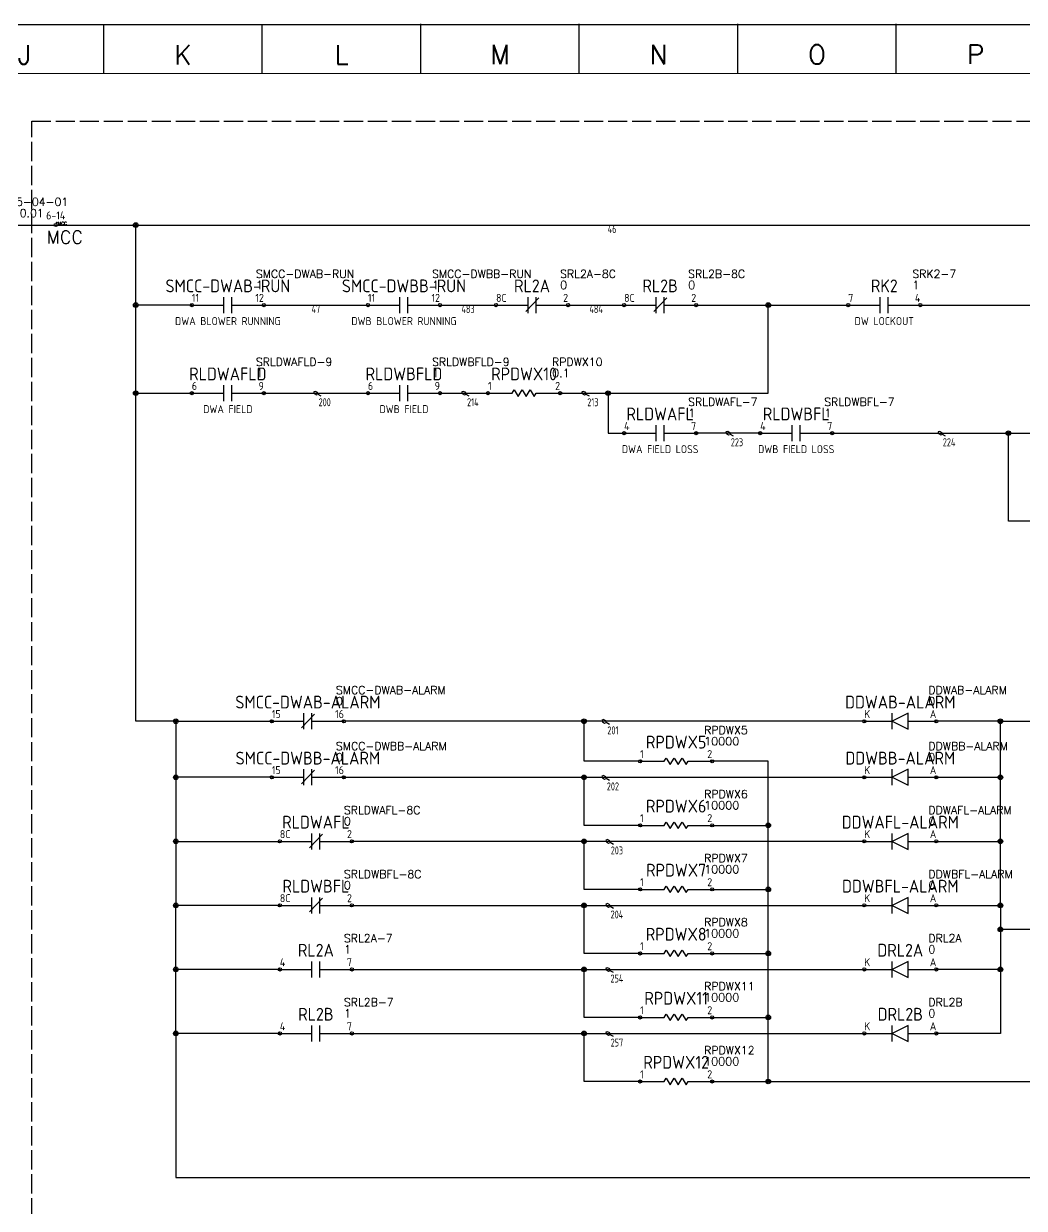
# Model space of a CAD drawing. Header units: millimetres. Extents: x 0 to 1020, y 0 to 646.
# Drawn here: x 485 to 797.5, y 275.4 to 645.4 of the extents above; entities that cross this region are included whole.
import ezdxf
from ezdxf.enums import TextEntityAlignment as Align

# ---------------------------------------------------------------- set-up
doc = ezdxf.new("R2010")
doc.units = ezdxf.units.MM
doc.header["$LTSCALE"] = 0.5
doc.linetypes.add('ACAD_ISO02W100', pattern=[15, 12, -3])
for name, color, linetype in [('LOCBOX', 7, 'ACAD_ISO02W100'), ('NETLIST', 50, 'Continuous'), ('OUTLINE_GRID', 7, 'Continuous'), ('SYMS', 7, 'Continuous'), ('WIRENO', 7, 'Continuous'), ('WIRES', 7, 'Continuous')]:
    doc.layers.add(name, color=color, linetype=linetype)
doc.styles.get("Standard").update_dxf_attribs({"font": 'txt.shx', "bigfont": 'gbcbig.shx'})
doc.styles.add('WD_IEC', font='isocp2.shx', dxfattribs={"width": 0.9, "height": 4})

# ---------------------------------------------------------------- blocks, each defined once
blk = doc.blocks.new('2010 Grid')
at = {"layer": 'OUTLINE_GRID'}
for p, q in [((850, 481.25), (0, 481.25)), ((425, 468.52), (425, 481.47)), ((466.25, 468.55), (466.25, 481.49)), ((507.5, 468.57), (507.5, 481.51)), ((548.75, 468.59), (548.75, 481.53)), ((590, 468.61), (590, 481.56)), ((631.25, 468.63), (631.25, 481.58)), ((837.5, 468.74), (12.5, 468.31))]:
    blk.add_line(p, q, dxfattribs=at)
at = {"layer": 'OUTLINE_GRID', "char_height": 5, "width": 17.7556, "attachment_point": 5}
for s, insert in [('J', (404.37, 473.48)), ('K', (445.62, 473.5)), ('L', (486.88, 473.52)), ('M', (528.12, 473.54)), ('N', (569.38, 473.56)), ('O', (610.62, 473.59)), ('P', (651.88, 473.61))]:
    blk.add_mtext(s, dxfattribs=dict(at, insert=insert))
blk = doc.blocks.new('INTERCONNECT-H1')
blk.add_line((-2.5, 0), (12.5, 0))
for centre in [(-2.5, 0), (12.5, 0)]:
    blk.add_circle(centre, 0.5)
at = {"style": 'WD_IEC', "flags": 1}
for tag, height, p in [('LOC', 4, (5, 10)), ('TAG1', 4, (-2.43, 3.16)), ('DESC1', 2.5, (5, -2.5))]:
    blk.add_attdef(tag, text='', height=height, dxfattribs=at).set_placement(p, align=Align.MIDDLE_CENTER)
at = {"style": 'WD_IEC', "flags": 8}
for tag, p in [('TERM01', (-2.5, 1)), ('TERM02', (12.5, 1))]:
    blk.add_attdef(tag, text='', height=2.5, dxfattribs=at).set_placement(p, align=Align.BOTTOM_CENTER)
at = {"style": 'WD_IEC', "flags": 1}
blk.add_attdef('X4TERM01', (-2.5, 0), '', height=0.5, dxfattribs=at)
blk.add_attdef('X1TERM02', text='', height=0.5, dxfattribs=at).set_placement((12.5, 0), align=Align.RIGHT)
at = {"layer": 'NETLIST'}
for tag, p in [('NETTAG', (5, 6)), ('NETVALUE', (5, 2.5))]:
    blk.add_attdef(tag, text='', height=2.5, dxfattribs=at).set_placement(p, align=Align.CENTER)
blk.add_attdef('X4TERMDESC01', text='', height=1, dxfattribs=at).set_placement((-2.5, 0), align=Align.RIGHT)
blk.add_attdef('X1TERMDESC02', (12.5, 0), '', height=1, dxfattribs=at)
blk = doc.blocks.new('WDDOT')
for radius in [0.72, 0.449, 0.223]:
    blk.add_circle((0, 0), radius)
blk = doc.blocks.new('CONTACT-NC')
for p, q in [((0, 0), (10, 0)), ((13.35, 2.25), (9.28, -2.05)), ((10, -2.5), (10, 2.5)), ((12.5, -2.5), (12.5, 2.5)), ((12.5, 0), (22.5, 0))]:
    blk.add_line(p, q)
for centre in [(0, 0), (22.5, 0)]:
    blk.add_circle(centre, 0.5)
at = {"style": 'WD_IEC', "flags": 1}
blk.add_attdef('LOC', text='', height=4, dxfattribs=at).set_placement((11.25, 11), align=Align.MIDDLE_CENTER)
at = {"style": 'WD_IEC'}
for tag, height, p in [('TAG1', 4, (11.25, 6)), ('DESC1', 2.5, (11.25, -5))]:
    blk.add_attdef(tag, text='', height=height, dxfattribs=at).set_placement(p, align=Align.MIDDLE_CENTER)
for tag, p, height, flags in [('X4TERM01', (0, 0), 0.64, 1), ('TERM01', (0, 1), 2.5, 8), ('X1TERM02', (22.5, 0), 0.64, 1)]:
    blk.add_attdef(tag, p, '', height=height, dxfattribs=dict(at, flags=flags))
at = {"style": 'WD_IEC', "flags": 8}
blk.add_attdef('TERM02', text='', height=2.5, dxfattribs=at).set_placement((22.5, 1), align=Align.RIGHT)
at = {"layer": 'NETLIST'}
for tag, p, height in [('NETTAG', (20, 8.5), 2.5), ('NETVALUE', (20, 5), 2.56)]:
    blk.add_attdef(tag, p, '', height=height, dxfattribs=at)
blk = doc.blocks.new('DIODE-L')
for p, q in [((-22.5, 0), (-13.75, 0)), ((-13.75, -2.5), (-13.75, 2.5)), ((-8.75, 2.5), (-13.75, 0)), ((-13.75, 0), (-8.75, -2.5)), ((-8.75, -2.5), (-8.75, 2.5)), ((-8.75, 0), (0, 0))]:
    blk.add_line(p, q)
for centre in [(-22.5, 0), (0, 0)]:
    blk.add_circle(centre, 0.5)
at = {"style": 'WD_IEC', "flags": 1}
blk.add_attdef('LOC', text='', height=4, dxfattribs=at).set_placement((-11.25, 11), align=Align.MIDDLE_CENTER)
at = {"style": 'WD_IEC'}
for tag, height, p in [('TAG1', 4, (-11.25, 6)), ('DESC1', 2.5, (-11.25, -5))]:
    blk.add_attdef(tag, text='', height=height, dxfattribs=at).set_placement(p, align=Align.MIDDLE_CENTER)
for tag, p, height, flags in [('X4TERM01', (-22.5, 0), 0.64, 1), ('TERM01', (-22.5, 1), 2.5, 8), ('X1TERM02', (0, 0), 0.64, 1)]:
    blk.add_attdef(tag, p, '', height=height, dxfattribs=dict(at, flags=flags))
at = {"style": 'WD_IEC', "flags": 8}
blk.add_attdef('TERM02', text='', height=2.5, dxfattribs=at).set_placement((0, 1), align=Align.RIGHT)
at = {"layer": 'NETLIST'}
for tag, p, height in [('NETTAG', (-2.5, 8.5), 2.5), ('NETVALUE', (-2.5, 5), 2.56)]:
    blk.add_attdef(tag, p, '', height=height, dxfattribs=at)
blk = doc.blocks.new('CONTACT-NO')
for p, q in [((2.5, 0), (12.5, 0)), ((12.5, -2.5), (12.5, 2.5)), ((15, -2.5), (15, 2.5)), ((15, 0), (25, 0))]:
    blk.add_line(p, q)
for centre in [(2.5, 0), (25, 0)]:
    blk.add_circle(centre, 0.5)
at = {"style": 'WD_IEC', "flags": 1}
blk.add_attdef('LOC', text='', height=4, dxfattribs=at).set_placement((13.75, 11), align=Align.MIDDLE_CENTER)
at = {"style": 'WD_IEC'}
for tag, height, p in [('TAG1', 4, (13.75, 6)), ('DESC1', 2.5, (13.75, -5))]:
    blk.add_attdef(tag, text='', height=height, dxfattribs=at).set_placement(p, align=Align.MIDDLE_CENTER)
for tag, p, height, flags in [('X4TERM01', (2.5, 0), 0.64, 1), ('TERM01', (2.5, 1), 2.5, 8), ('X1TERM02', (25, 0), 0.64, 1)]:
    blk.add_attdef(tag, p, '', height=height, dxfattribs=dict(at, flags=flags))
at = {"style": 'WD_IEC', "flags": 8}
blk.add_attdef('TERM02', text='', height=2.5, dxfattribs=at).set_placement((25, 1), align=Align.RIGHT)
at = {"layer": 'NETLIST'}
for tag, p, height in [('NETTAG', (22.5, 8.5), 2.5), ('NETVALUE', (22.5, 5), 2.56)]:
    blk.add_attdef(tag, p, '', height=height, dxfattribs=at)
blk = doc.blocks.new('RESISTOR-1')
for p, q in [((0, 0), (7.5, 0)), ((7.5, 0), (8.12, 1)), ((8.12, 1), (9.38, -1)), ((9.38, -1), (10.62, 1)), ((10.62, 1), (11.88, -1)), ((11.88, -1), (13.12, 1)), ((13.12, 1), (14.38, -1)), ((14.38, -1), (15, 0)), ((15, 0), (22.5, 0))]:
    blk.add_line(p, q)
for centre in [(0, 0), (22.5, 0)]:
    blk.add_circle(centre, 0.5)
at = {"style": 'WD_IEC', "flags": 1}
blk.add_attdef('LOC', text='', height=4, dxfattribs=at).set_placement((11.25, 11), align=Align.MIDDLE_CENTER)
at = {"style": 'WD_IEC'}
for tag, height, p in [('TAG1', 4, (11.25, 6)), ('DESC1', 2.5, (10.75, -3))]:
    blk.add_attdef(tag, text='', height=height, dxfattribs=at).set_placement(p, align=Align.MIDDLE_CENTER)
for tag, p, height, flags in [('X4TERM01', (0, 0), 0.64, 1), ('TERM01', (0, 1), 2.5, 8), ('X1TERM02', (22.5, 0), 0.64, 1)]:
    blk.add_attdef(tag, p, '', height=height, dxfattribs=dict(at, flags=flags))
at = {"style": 'WD_IEC', "flags": 8}
blk.add_attdef('TERM02', text='', height=2.5, dxfattribs=at).set_placement((22.5, 1), align=Align.RIGHT)
at = {"layer": 'NETLIST'}
for tag, p, height in [('NETTAG', (20, 8.5), 2.5), ('NETVALUE', (20, 5), 2.56)]:
    blk.add_attdef(tag, p, '', height=height, dxfattribs=at)
blk = doc.blocks.new('WD_WNH2')
at = {"linetype": 'Continuous', "style": 'WD_IEC', "width": 0.8}
blk.add_attdef('WIRENO', text='', height=2.5, dxfattribs=at).set_placement((0, 0), align=Align.TOP_CENTER)
at = {"style": 'WD_IEC', "flags": 1}
for tag, p in [('W02USER', (0, -1.21)), ('W03USER', (0, -1.33)), ('W04USER', (0, -1.46)), ('W05USER', (0, -1.58)), ('W06USER', (0, -1.71)), ('W07USER', (0, -1.83)), ('W08USER', (0, -1.96)), ('W09USER', (0, -2.08)), ('W01USER', (0, -1.08)), ('W10USER', (0, -2.21))]:
    blk.add_attdef(tag, text='', height=0.08, dxfattribs=at).set_placement(p, align=Align.CENTER)

msp = doc.modelspace()

# ---------------------------------------------------------------- linework, layer by layer
at = {"layer": 'LOCBOX'}
msp.add_lwpolyline([(487.5, 615), (992.5, 615), (992.5, 77.5), (487.5, 77.5)], close=True, dxfattribs=at)
at = {"layer": 'WIRENO'}
for points in [[(577.9, 529.05), (576.94, 529.6), (576.79, 530.15), (576.1, 530.54), (575.56, 530.4), (575.71, 529.85), (576.4, 529.46), (576.67, 529.53)], [(624.15, 529.05), (623.19, 529.6), (623.04, 530.15), (622.35, 530.54), (621.81, 530.4), (621.96, 529.85), (622.65, 529.46), (622.92, 529.53)], [(661.65, 529.05), (660.69, 529.6), (660.54, 530.15), (659.85, 530.54), (659.31, 530.4), (659.46, 529.85), (660.15, 529.46), (660.42, 529.53)], [(706.65, 516.55), (705.69, 517.1), (705.54, 517.65), (704.85, 518.04), (704.31, 517.9), (704.46, 517.35), (705.15, 516.96), (705.42, 517.03)], [(772.9, 516.55), (771.94, 517.1), (771.79, 517.65), (771.1, 518.04), (770.56, 517.9), (770.71, 517.35), (771.4, 516.96), (771.67, 517.03)], [(667.9, 426.55), (666.94, 427.1), (666.79, 427.65), (666.1, 428.04), (665.56, 427.9), (665.71, 427.35), (666.4, 426.96), (666.67, 427.03)], [(667.9, 409.05), (666.94, 409.6), (666.79, 410.15), (666.1, 410.54), (665.56, 410.4), (665.71, 409.85), (666.4, 409.46), (666.67, 409.53)], [(669.15, 389.05), (668.19, 389.6), (668.04, 390.15), (667.35, 390.54), (666.81, 390.4), (666.96, 389.85), (667.65, 389.46), (667.92, 389.53)], [(669.15, 369.05), (668.19, 369.6), (668.04, 370.15), (667.35, 370.54), (666.81, 370.4), (666.96, 369.85), (667.65, 369.46), (667.92, 369.53)], [(669.15, 349.05), (668.19, 349.6), (668.04, 350.15), (667.35, 350.54), (666.81, 350.4), (666.96, 349.85), (667.65, 349.46), (667.92, 349.53)], [(669.15, 329.05), (668.19, 329.6), (668.04, 330.15), (667.35, 330.54), (666.81, 330.4), (666.96, 329.85), (667.65, 329.46), (667.92, 329.53)]]:
    msp.add_lwpolyline(points, dxfattribs=at)
at = {"layer": 'WIRES'}
for p, q in [((495, 582.5), (842.5, 582.5)), ((520, 427.5), (520, 582.5)), ((537.5, 557.5), (520, 557.5)), ((560, 557.5), (592.5, 557.5)), ((615, 557.5), (632.5, 557.5)), ((655, 557.5), (672.5, 557.5)), ((695, 557.5), (742.5, 557.5)), ((717.5, 530), (717.5, 557.5)), ((765, 557.5), (842.5, 557.5)), ((520, 530), (537.5, 530)), ((560, 530), (592.5, 530)), ((615, 530), (630, 530)), ((652.5, 530), (667.5, 530)), ((667.5, 530), (667.5, 517.5)), ((667.5, 530), (717.5, 530)), ((667.5, 517.5), (672.5, 517.5)), ((715, 517.5), (695, 517.5)), ((737.5, 517.5), (805, 517.5)), ((792.5, 490), (792.5, 517.5)), ((805, 490), (792.5, 490)), ((532.5, 427.5), (520, 427.5)), ((532.5, 427.5), (532.5, 370)), ((532.5, 427.5), (562.5, 427.5)), ((532.5, 427.5), (532.5, 390)), ((747.5, 427.5), (585, 427.5)), ((660, 415), (660, 427.5)), ((790, 427.5), (770, 427.5)), ((790, 390), (790, 427.5)), ((790, 427.5), (822.5, 427.5)), ((790, 410), (790, 427.5)), ((677.5, 415), (660, 415)), ((717.5, 415), (700, 415)), ((717.5, 315), (717.5, 415)), ((562.5, 410), (532.5, 410)), ((585, 410), (747.5, 410)), ((660, 395), (660, 410)), ((770, 410), (790, 410)), ((677.5, 395), (660, 395)), ((700, 395), (717.5, 395)), ((532.5, 390), (565, 390)), ((747.5, 390), (587.5, 390)), ((660, 375), (660, 390)), ((770, 390), (790, 390)), ((790, 387.5), (790, 390)), ((790, 370), (790, 387.5)), ((677.5, 375), (660, 375)), ((700, 375), (717.5, 375)), ((565, 370), (532.5, 370)), ((532.5, 350), (532.5, 370)), ((587.5, 370), (747.5, 370)), ((660, 355), (660, 370)), ((770, 370), (790, 370)), ((790, 370), (790, 350)), ((885, 362.5), (790, 362.5)), ((677.5, 355), (660, 355)), ((700, 355), (717.5, 355)), ((565, 350), (532.5, 350)), ((532.5, 347.5), (532.5, 350)), ((587.5, 350), (747.5, 350)), ((660, 335), (660, 350)), ((790, 350), (770, 350)), ((790, 350), (790, 330)), ((532.5, 330), (532.5, 347.5)), ((677.5, 335), (660, 335)), ((700, 335), (717.5, 335)), ((565, 330), (532.5, 330)), ((532.5, 330), (532.5, 285)), ((587.5, 330), (747.5, 330)), ((660, 315), (660, 330)), ((790, 330), (770, 330)), ((677.5, 315), (660, 315)), ((700, 315), (717.5, 315)), ((717.5, 315), (915, 315)), ((532.5, 285), (862.5, 285))]:
    msp.add_line(p, q, dxfattribs=at)

# ---------------------------------------------------------------- block references
at = {"xscale": 1.2, "yscale": 1.2, "zscale": 1.2}
msp.add_blockref('2010 Grid', (0, 67.5), dxfattribs=at)
ref = msp.add_blockref('INTERCONNECT-H1', (482.5, 582.5))
ref.add_attrib('TERM02', '6-14', dxfattribs={"height": 2.5, "style": 'WD_IEC'}).set_placement((495, 583.5), align=Align.BOTTOM_CENTER)
ref.add_attrib('TERM01', '5-14', dxfattribs={"height": 2.5, "style": 'WD_IEC'}).set_placement((480, 583.5), align=Align.BOTTOM_CENTER)
ref.add_attrib('NETVALUE', '0.01', dxfattribs={"layer": 'NETLIST', "height": 2.5}).set_placement((487.5, 585), align=Align.CENTER)
ref.add_attrib('NETTAG', 'R405-04-01', dxfattribs={"layer": 'NETLIST', "height": 2.5}).set_placement((487.5, 588.5), align=Align.CENTER)
ref.add_attrib('X4TERMDESC01', '*DC', dxfattribs={"layer": 'NETLIST', "height": 1}).set_placement((480, 582.5), align=Align.RIGHT)
ref.add_attrib('X1TERMDESC02', '*MCC', (495, 582.5), dxfattribs={"layer": 'NETLIST', "height": 1})
ref = msp.add_blockref('CONTACT-NO', (535, 557.5))
ref.add_attrib('NETTAG', 'SMCC-DWAB-RUN', (557.5, 566), dxfattribs={"layer": 'NETLIST', "height": 2.5})
ref.add_attrib('NETVALUE', '1', (557.5, 562.5), dxfattribs={"layer": 'NETLIST', "height": 2.56})
ref.add_attrib('TAG1', 'SMCC-DWAB-RUN', dxfattribs={"height": 4, "style": 'WD_IEC'}).set_placement((548.75, 563.5), align=Align.MIDDLE_CENTER)
ref.add_attrib('DESC1', 'DWA BLOWER RUNNING', dxfattribs={"height": 2.5, "style": 'WD_IEC'}).set_placement((548.75, 552.5), align=Align.MIDDLE_CENTER)
ref.add_attrib('TERM01', '11', (537.5, 558.5), dxfattribs={"height": 2.5, "style": 'WD_IEC'})
ref.add_attrib('TERM02', '12', dxfattribs={"height": 2.5, "style": 'WD_IEC'}).set_placement((560, 558.5), align=Align.RIGHT)
ref = msp.add_blockref('CONTACT-NO', (590, 557.5))
ref.add_attrib('NETTAG', 'SMCC-DWBB-RUN', (612.5, 566), dxfattribs={"layer": 'NETLIST', "height": 2.5})
ref.add_attrib('NETVALUE', '1', (612.5, 562.5), dxfattribs={"layer": 'NETLIST', "height": 2.56})
ref.add_attrib('TAG1', 'SMCC-DWBB-RUN', dxfattribs={"height": 4, "style": 'WD_IEC'}).set_placement((603.75, 563.5), align=Align.MIDDLE_CENTER)
ref.add_attrib('DESC1', 'DWB BLOWER RUNNING', dxfattribs={"height": 2.5, "style": 'WD_IEC'}).set_placement((603.75, 552.5), align=Align.MIDDLE_CENTER)
ref.add_attrib('TERM01', '11', (592.5, 558.5), dxfattribs={"height": 2.5, "style": 'WD_IEC'})
ref.add_attrib('TERM02', '12', dxfattribs={"height": 2.5, "style": 'WD_IEC'}).set_placement((615, 558.5), align=Align.RIGHT)
ref = msp.add_blockref('CONTACT-NC', (632.5, 557.5))
ref.add_attrib('TERM02', '2', dxfattribs={"height": 2.5, "style": 'WD_IEC'}).set_placement((655, 558.5), align=Align.RIGHT)
ref.add_attrib('TERM01', '8C', (632.5, 558.5), dxfattribs={"height": 2.5, "style": 'WD_IEC'})
ref.add_attrib('TAG1', 'RL2A', dxfattribs={"height": 4, "style": 'WD_IEC'}).set_placement((643.75, 563.5), align=Align.MIDDLE_CENTER)
ref.add_attrib('NETVALUE', '0', (652.5, 562.5), dxfattribs={"layer": 'NETLIST', "height": 2.56})
ref.add_attrib('NETTAG', 'SRL2A-8C', (652.5, 566), dxfattribs={"layer": 'NETLIST', "height": 2.5})
ref = msp.add_blockref('CONTACT-NC', (672.5, 557.5))
ref.add_attrib('TERM02', '2', dxfattribs={"height": 2.5, "style": 'WD_IEC'}).set_placement((695, 558.5), align=Align.RIGHT)
ref.add_attrib('TERM01', '8C', (672.5, 558.5), dxfattribs={"height": 2.5, "style": 'WD_IEC'})
ref.add_attrib('TAG1', 'RL2B', dxfattribs={"height": 4, "style": 'WD_IEC'}).set_placement((683.75, 563.5), align=Align.MIDDLE_CENTER)
ref.add_attrib('NETVALUE', '0', (692.5, 562.5), dxfattribs={"layer": 'NETLIST', "height": 2.56})
ref.add_attrib('NETTAG', 'SRL2B-8C', (692.5, 566), dxfattribs={"layer": 'NETLIST', "height": 2.5})
ref = msp.add_blockref('CONTACT-NO', (740, 557.5))
ref.add_attrib('NETTAG', 'SRK2-7', (762.5, 566), dxfattribs={"layer": 'NETLIST', "height": 2.5})
ref.add_attrib('NETVALUE', '1', (762.5, 562.5), dxfattribs={"layer": 'NETLIST', "height": 2.56})
ref.add_attrib('TAG1', 'RK2', dxfattribs={"height": 4, "style": 'WD_IEC'}).set_placement((753.75, 563.5), align=Align.MIDDLE_CENTER)
ref.add_attrib('DESC1', 'DW LOCKOUT', dxfattribs={"height": 2.5, "style": 'WD_IEC'}).set_placement((753.75, 552.5), align=Align.MIDDLE_CENTER)
ref.add_attrib('TERM01', '7', (742.5, 558.5), dxfattribs={"height": 2.5, "style": 'WD_IEC'})
ref.add_attrib('TERM02', '4', dxfattribs={"height": 2.5, "style": 'WD_IEC'}).set_placement((765, 558.5), align=Align.RIGHT)
ref = msp.add_blockref('CONTACT-NO', (535, 530))
ref.add_attrib('NETTAG', 'SRLDWAFLD-9', (557.5, 538.5), dxfattribs={"layer": 'NETLIST', "height": 2.5})
ref.add_attrib('NETVALUE', '1', (557.5, 535), dxfattribs={"layer": 'NETLIST', "height": 2.56})
ref.add_attrib('TAG1', 'RLDWAFLD', dxfattribs={"height": 4, "style": 'WD_IEC'}).set_placement((548.75, 536), align=Align.MIDDLE_CENTER)
ref.add_attrib('DESC1', 'DWA FIELD', dxfattribs={"height": 2.5, "style": 'WD_IEC'}).set_placement((548.75, 525), align=Align.MIDDLE_CENTER)
ref.add_attrib('TERM01', '6', (537.5, 531), dxfattribs={"height": 2.5, "style": 'WD_IEC'})
ref.add_attrib('TERM02', '9', dxfattribs={"height": 2.5, "style": 'WD_IEC'}).set_placement((560, 531), align=Align.RIGHT)
ref = msp.add_blockref('CONTACT-NO', (590, 530))
ref.add_attrib('NETTAG', 'SRLDWBFLD-9', (612.5, 538.5), dxfattribs={"layer": 'NETLIST', "height": 2.5})
ref.add_attrib('NETVALUE', '1', (612.5, 535), dxfattribs={"layer": 'NETLIST', "height": 2.56})
ref.add_attrib('TAG1', 'RLDWBFLD', dxfattribs={"height": 4, "style": 'WD_IEC'}).set_placement((603.75, 536), align=Align.MIDDLE_CENTER)
ref.add_attrib('DESC1', 'DWB FIELD', dxfattribs={"height": 2.5, "style": 'WD_IEC'}).set_placement((603.75, 525), align=Align.MIDDLE_CENTER)
ref.add_attrib('TERM01', '6', (592.5, 531), dxfattribs={"height": 2.5, "style": 'WD_IEC'})
ref.add_attrib('TERM02', '9', dxfattribs={"height": 2.5, "style": 'WD_IEC'}).set_placement((615, 531), align=Align.RIGHT)
ref = msp.add_blockref('RESISTOR-1', (630, 530))
ref.add_attrib('NETTAG', 'RPDWX10', (650, 538.5), dxfattribs={"layer": 'NETLIST', "height": 2.5})
ref.add_attrib('NETVALUE', '0.1', (650, 535), dxfattribs={"layer": 'NETLIST', "height": 2.56})
ref.add_attrib('TAG1', 'RPDWX10', dxfattribs={"height": 4, "style": 'WD_IEC'}).set_placement((641.25, 536), align=Align.MIDDLE_CENTER)
ref.add_attrib('TERM01', '1', (630, 531), dxfattribs={"height": 2.5, "style": 'WD_IEC'})
ref.add_attrib('TERM02', '2', dxfattribs={"height": 2.5, "style": 'WD_IEC'}).set_placement((652.5, 531), align=Align.RIGHT)
ref = msp.add_blockref('CONTACT-NO', (670, 517.5))
ref.add_attrib('NETTAG', 'SRLDWAFL-7', (692.5, 526), dxfattribs={"layer": 'NETLIST', "height": 2.5})
ref.add_attrib('NETVALUE', '1', (692.5, 522.5), dxfattribs={"layer": 'NETLIST', "height": 2.56})
ref.add_attrib('TAG1', 'RLDWAFL', dxfattribs={"height": 4, "style": 'WD_IEC'}).set_placement((683.75, 523.5), align=Align.MIDDLE_CENTER)
ref.add_attrib('DESC1', 'DWA FIELD LOSS', dxfattribs={"height": 2.5, "style": 'WD_IEC'}).set_placement((683.75, 512.5), align=Align.MIDDLE_CENTER)
ref.add_attrib('TERM01', '4', (672.5, 518.5), dxfattribs={"height": 2.5, "style": 'WD_IEC'})
ref.add_attrib('TERM02', '7', dxfattribs={"height": 2.5, "style": 'WD_IEC'}).set_placement((695, 518.5), align=Align.RIGHT)
ref = msp.add_blockref('CONTACT-NO', (712.5, 517.5))
ref.add_attrib('NETTAG', 'SRLDWBFL-7', (735, 526), dxfattribs={"layer": 'NETLIST', "height": 2.5})
ref.add_attrib('NETVALUE', '1', (735, 522.5), dxfattribs={"layer": 'NETLIST', "height": 2.56})
ref.add_attrib('TAG1', 'RLDWBFL', dxfattribs={"height": 4, "style": 'WD_IEC'}).set_placement((726.25, 523.5), align=Align.MIDDLE_CENTER)
ref.add_attrib('DESC1', 'DWB FIELD LOSS', dxfattribs={"height": 2.5, "style": 'WD_IEC'}).set_placement((726.25, 512.5), align=Align.MIDDLE_CENTER)
ref.add_attrib('TERM01', '4', (715, 518.5), dxfattribs={"height": 2.5, "style": 'WD_IEC'})
ref.add_attrib('TERM02', '7', dxfattribs={"height": 2.5, "style": 'WD_IEC'}).set_placement((737.5, 518.5), align=Align.RIGHT)
ref = msp.add_blockref('CONTACT-NC', (562.5, 427.5))
ref.add_attrib('TERM02', '16', dxfattribs={"height": 2.5, "style": 'WD_IEC'}).set_placement((585, 428.5), align=Align.RIGHT)
ref.add_attrib('TERM01', '15', (562.5, 428.5), dxfattribs={"height": 2.5, "style": 'WD_IEC'})
ref.add_attrib('TAG1', 'SMCC-DWAB-ALARM', dxfattribs={"height": 4, "style": 'WD_IEC'}).set_placement((573.75, 433.5), align=Align.MIDDLE_CENTER)
ref.add_attrib('NETVALUE', '0', (582.5, 432.5), dxfattribs={"layer": 'NETLIST', "height": 2.56})
ref.add_attrib('NETTAG', 'SMCC-DWAB-ALARM', (582.5, 436), dxfattribs={"layer": 'NETLIST', "height": 2.5})
ref = msp.add_blockref('DIODE-L', (770, 427.5))
ref.add_attrib('NETTAG', 'DDWAB-ALARM', (767.5, 436), dxfattribs={"layer": 'NETLIST', "height": 2.5})
ref.add_attrib('NETVALUE', '0', (767.5, 432.5), dxfattribs={"layer": 'NETLIST', "height": 2.56})
ref.add_attrib('TAG1', 'DDWAB-ALARM', dxfattribs={"height": 4, "style": 'WD_IEC'}).set_placement((758.75, 433.5), align=Align.MIDDLE_CENTER)
ref.add_attrib('TERM01', 'K', (747.5, 428.5), dxfattribs={"height": 2.5, "style": 'WD_IEC'})
ref.add_attrib('TERM02', 'A', dxfattribs={"height": 2.5, "style": 'WD_IEC'}).set_placement((770, 428.5), align=Align.RIGHT)
ref = msp.add_blockref('RESISTOR-1', (677.5, 415))
ref.add_attrib('NETTAG', 'RPDWX5', (697.5, 423.5), dxfattribs={"layer": 'NETLIST', "height": 2.5})
ref.add_attrib('NETVALUE', '10000', (697.5, 420), dxfattribs={"layer": 'NETLIST', "height": 2.56})
ref.add_attrib('TAG1', 'RPDWX5', dxfattribs={"height": 4, "style": 'WD_IEC'}).set_placement((688.75, 421), align=Align.MIDDLE_CENTER)
ref.add_attrib('TERM01', '1', (677.5, 416), dxfattribs={"height": 2.5, "style": 'WD_IEC'})
ref.add_attrib('TERM02', '2', dxfattribs={"height": 2.5, "style": 'WD_IEC'}).set_placement((700, 416), align=Align.RIGHT)
ref = msp.add_blockref('CONTACT-NC', (562.5, 410))
ref.add_attrib('TERM02', '16', dxfattribs={"height": 2.5, "style": 'WD_IEC'}).set_placement((585, 411), align=Align.RIGHT)
ref.add_attrib('TERM01', '15', (562.5, 411), dxfattribs={"height": 2.5, "style": 'WD_IEC'})
ref.add_attrib('TAG1', 'SMCC-DWBB-ALARM', dxfattribs={"height": 4, "style": 'WD_IEC'}).set_placement((573.75, 416), align=Align.MIDDLE_CENTER)
ref.add_attrib('NETVALUE', '0', (582.5, 415), dxfattribs={"layer": 'NETLIST', "height": 2.56})
ref.add_attrib('NETTAG', 'SMCC-DWBB-ALARM', (582.5, 418.5), dxfattribs={"layer": 'NETLIST', "height": 2.5})
ref = msp.add_blockref('DIODE-L', (770, 410))
ref.add_attrib('NETTAG', 'DDWBB-ALARM', (767.5, 418.5), dxfattribs={"layer": 'NETLIST', "height": 2.5})
ref.add_attrib('NETVALUE', '0', (767.5, 415), dxfattribs={"layer": 'NETLIST', "height": 2.56})
ref.add_attrib('TAG1', 'DDWBB-ALARM', dxfattribs={"height": 4, "style": 'WD_IEC'}).set_placement((758.75, 416), align=Align.MIDDLE_CENTER)
ref.add_attrib('TERM01', 'K', (747.5, 411), dxfattribs={"height": 2.5, "style": 'WD_IEC'})
ref.add_attrib('TERM02', 'A', dxfattribs={"height": 2.5, "style": 'WD_IEC'}).set_placement((770, 411), align=Align.RIGHT)
ref = msp.add_blockref('RESISTOR-1', (677.5, 395))
ref.add_attrib('NETTAG', 'RPDWX6', (697.5, 403.5), dxfattribs={"layer": 'NETLIST', "height": 2.5})
ref.add_attrib('NETVALUE', '10000', (697.5, 400), dxfattribs={"layer": 'NETLIST', "height": 2.56})
ref.add_attrib('TAG1', 'RPDWX6', dxfattribs={"height": 4, "style": 'WD_IEC'}).set_placement((688.75, 401), align=Align.MIDDLE_CENTER)
ref.add_attrib('TERM01', '1', (677.5, 396), dxfattribs={"height": 2.5, "style": 'WD_IEC'})
ref.add_attrib('TERM02', '2', dxfattribs={"height": 2.5, "style": 'WD_IEC'}).set_placement((700, 396), align=Align.RIGHT)
ref = msp.add_blockref('CONTACT-NC', (565, 390))
ref.add_attrib('TERM02', '2', dxfattribs={"height": 2.5, "style": 'WD_IEC'}).set_placement((587.5, 391), align=Align.RIGHT)
ref.add_attrib('TERM01', '8C', (565, 391), dxfattribs={"height": 2.5, "style": 'WD_IEC'})
ref.add_attrib('TAG1', 'RLDWAFL', dxfattribs={"height": 4, "style": 'WD_IEC'}).set_placement((576.25, 396), align=Align.MIDDLE_CENTER)
ref.add_attrib('NETVALUE', '0', (585, 395), dxfattribs={"layer": 'NETLIST', "height": 2.56})
ref.add_attrib('NETTAG', 'SRLDWAFL-8C', (585, 398.5), dxfattribs={"layer": 'NETLIST', "height": 2.5})
ref = msp.add_blockref('DIODE-L', (770, 390))
ref.add_attrib('NETTAG', 'DDWAFL-ALARM', (767.5, 398.5), dxfattribs={"layer": 'NETLIST', "height": 2.5})
ref.add_attrib('NETVALUE', '0', (767.5, 395), dxfattribs={"layer": 'NETLIST', "height": 2.56})
ref.add_attrib('TAG1', 'DDWAFL-ALARM', dxfattribs={"height": 4, "style": 'WD_IEC'}).set_placement((758.75, 396), align=Align.MIDDLE_CENTER)
ref.add_attrib('TERM01', 'K', (747.5, 391), dxfattribs={"height": 2.5, "style": 'WD_IEC'})
ref.add_attrib('TERM02', 'A', dxfattribs={"height": 2.5, "style": 'WD_IEC'}).set_placement((770, 391), align=Align.RIGHT)
ref = msp.add_blockref('RESISTOR-1', (677.5, 375))
ref.add_attrib('NETTAG', 'RPDWX7', (697.5, 383.5), dxfattribs={"layer": 'NETLIST', "height": 2.5})
ref.add_attrib('NETVALUE', '10000', (697.5, 380), dxfattribs={"layer": 'NETLIST', "height": 2.56})
ref.add_attrib('TAG1', 'RPDWX7', dxfattribs={"height": 4, "style": 'WD_IEC'}).set_placement((688.75, 381), align=Align.MIDDLE_CENTER)
ref.add_attrib('TERM01', '1', (677.5, 376), dxfattribs={"height": 2.5, "style": 'WD_IEC'})
ref.add_attrib('TERM02', '2', dxfattribs={"height": 2.5, "style": 'WD_IEC'}).set_placement((700, 376), align=Align.RIGHT)
ref = msp.add_blockref('CONTACT-NC', (565, 370))
ref.add_attrib('TERM02', '2', dxfattribs={"height": 2.5, "style": 'WD_IEC'}).set_placement((587.5, 371), align=Align.RIGHT)
ref.add_attrib('TERM01', '8C', (565, 371), dxfattribs={"height": 2.5, "style": 'WD_IEC'})
ref.add_attrib('TAG1', 'RLDWBFL', dxfattribs={"height": 4, "style": 'WD_IEC'}).set_placement((576.25, 376), align=Align.MIDDLE_CENTER)
ref.add_attrib('NETVALUE', '0', (585, 375), dxfattribs={"layer": 'NETLIST', "height": 2.56})
ref.add_attrib('NETTAG', 'SRLDWBFL-8C', (585, 378.5), dxfattribs={"layer": 'NETLIST', "height": 2.5})
ref = msp.add_blockref('DIODE-L', (770, 370))
ref.add_attrib('NETTAG', 'DDWBFL-ALARM', (767.5, 378.5), dxfattribs={"layer": 'NETLIST', "height": 2.5})
ref.add_attrib('NETVALUE', '0', (767.5, 375), dxfattribs={"layer": 'NETLIST', "height": 2.56})
ref.add_attrib('TAG1', 'DDWBFL-ALARM', dxfattribs={"height": 4, "style": 'WD_IEC'}).set_placement((758.75, 376), align=Align.MIDDLE_CENTER)
ref.add_attrib('TERM01', 'K', (747.5, 371), dxfattribs={"height": 2.5, "style": 'WD_IEC'})
ref.add_attrib('TERM02', 'A', dxfattribs={"height": 2.5, "style": 'WD_IEC'}).set_placement((770, 371), align=Align.RIGHT)
ref = msp.add_blockref('RESISTOR-1', (677.5, 355))
ref.add_attrib('NETTAG', 'RPDWX8', (697.5, 363.5), dxfattribs={"layer": 'NETLIST', "height": 2.5})
ref.add_attrib('NETVALUE', '10000', (697.5, 360), dxfattribs={"layer": 'NETLIST', "height": 2.56})
ref.add_attrib('TAG1', 'RPDWX8', dxfattribs={"height": 4, "style": 'WD_IEC'}).set_placement((688.75, 361), align=Align.MIDDLE_CENTER)
ref.add_attrib('TERM01', '1', (677.5, 356), dxfattribs={"height": 2.5, "style": 'WD_IEC'})
ref.add_attrib('TERM02', '2', dxfattribs={"height": 2.5, "style": 'WD_IEC'}).set_placement((700, 356), align=Align.RIGHT)
ref = msp.add_blockref('CONTACT-NO', (562.5, 350))
ref.add_attrib('NETTAG', 'SRL2A-7', (585, 358.5), dxfattribs={"layer": 'NETLIST', "height": 2.5})
ref.add_attrib('NETVALUE', '1', (585, 355), dxfattribs={"layer": 'NETLIST', "height": 2.56})
ref.add_attrib('TAG1', 'RL2A', dxfattribs={"height": 4, "style": 'WD_IEC'}).set_placement((576.25, 356), align=Align.MIDDLE_CENTER)
ref.add_attrib('TERM01', '4', (565, 351), dxfattribs={"height": 2.5, "style": 'WD_IEC'})
ref.add_attrib('TERM02', '7', dxfattribs={"height": 2.5, "style": 'WD_IEC'}).set_placement((587.5, 351), align=Align.RIGHT)
ref = msp.add_blockref('DIODE-L', (770, 350))
ref.add_attrib('NETTAG', 'DRL2A', (767.5, 358.5), dxfattribs={"layer": 'NETLIST', "height": 2.5})
ref.add_attrib('NETVALUE', '0', (767.5, 355), dxfattribs={"layer": 'NETLIST', "height": 2.56})
ref.add_attrib('TAG1', 'DRL2A', dxfattribs={"height": 4, "style": 'WD_IEC'}).set_placement((758.75, 356), align=Align.MIDDLE_CENTER)
ref.add_attrib('TERM01', 'K', (747.5, 351), dxfattribs={"height": 2.5, "style": 'WD_IEC'})
ref.add_attrib('TERM02', 'A', dxfattribs={"height": 2.5, "style": 'WD_IEC'}).set_placement((770, 351), align=Align.RIGHT)
ref = msp.add_blockref('RESISTOR-1', (677.5, 335))
ref.add_attrib('NETTAG', 'RPDWX11', (697.5, 343.5), dxfattribs={"layer": 'NETLIST', "height": 2.5})
ref.add_attrib('NETVALUE', '10000', (697.5, 340), dxfattribs={"layer": 'NETLIST', "height": 2.56})
ref.add_attrib('TAG1', 'RPDWX11', dxfattribs={"height": 4, "style": 'WD_IEC'}).set_placement((688.75, 341), align=Align.MIDDLE_CENTER)
ref.add_attrib('TERM01', '1', (677.5, 336), dxfattribs={"height": 2.5, "style": 'WD_IEC'})
ref.add_attrib('TERM02', '2', dxfattribs={"height": 2.5, "style": 'WD_IEC'}).set_placement((700, 336), align=Align.RIGHT)
ref = msp.add_blockref('CONTACT-NO', (562.5, 330))
ref.add_attrib('NETTAG', 'SRL2B-7', (585, 338.5), dxfattribs={"layer": 'NETLIST', "height": 2.5})
ref.add_attrib('NETVALUE', '1', (585, 335), dxfattribs={"layer": 'NETLIST', "height": 2.56})
ref.add_attrib('TAG1', 'RL2B', dxfattribs={"height": 4, "style": 'WD_IEC'}).set_placement((576.25, 336), align=Align.MIDDLE_CENTER)
ref.add_attrib('TERM01', '4', (565, 331), dxfattribs={"height": 2.5, "style": 'WD_IEC'})
ref.add_attrib('TERM02', '7', dxfattribs={"height": 2.5, "style": 'WD_IEC'}).set_placement((587.5, 331), align=Align.RIGHT)
ref = msp.add_blockref('DIODE-L', (770, 330))
ref.add_attrib('NETTAG', 'DRL2B', (767.5, 338.5), dxfattribs={"layer": 'NETLIST', "height": 2.5})
ref.add_attrib('NETVALUE', '0', (767.5, 335), dxfattribs={"layer": 'NETLIST', "height": 2.56})
ref.add_attrib('TAG1', 'DRL2B', dxfattribs={"height": 4, "style": 'WD_IEC'}).set_placement((758.75, 336), align=Align.MIDDLE_CENTER)
ref.add_attrib('TERM01', 'K', (747.5, 331), dxfattribs={"height": 2.5, "style": 'WD_IEC'})
ref.add_attrib('TERM02', 'A', dxfattribs={"height": 2.5, "style": 'WD_IEC'}).set_placement((770, 331), align=Align.RIGHT)
ref = msp.add_blockref('RESISTOR-1', (677.5, 315))
ref.add_attrib('NETTAG', 'RPDWX12', (697.5, 323.5), dxfattribs={"layer": 'NETLIST', "height": 2.5})
ref.add_attrib('NETVALUE', '10000', (697.5, 320), dxfattribs={"layer": 'NETLIST', "height": 2.56})
ref.add_attrib('TAG1', 'RPDWX12', dxfattribs={"height": 4, "style": 'WD_IEC'}).set_placement((688.75, 321), align=Align.MIDDLE_CENTER)
ref.add_attrib('TERM01', '1', (677.5, 316), dxfattribs={"height": 2.5, "style": 'WD_IEC'})
ref.add_attrib('TERM02', '2', dxfattribs={"height": 2.5, "style": 'WD_IEC'}).set_placement((700, 316), align=Align.RIGHT)
at = {"layer": 'SYMS'}
for p in [(520, 582.5), (520, 557.5), (717.5, 557.5), (520, 530), (667.5, 530), (792.5, 517.5), (532.5, 427.5), (532.5, 427.5), (660, 427.5), (790, 427.5), (790, 427.5), (532.5, 410), (660, 410), (790, 410), (717.5, 395), (532.5, 390), (660, 390), (790, 390), (717.5, 375), (532.5, 370), (660, 370), (790, 370), (790, 362.5), (717.5, 355), (532.5, 350), (660, 350), (790, 350), (717.5, 335), (532.5, 330), (660, 330), (717.5, 315)]:
    msp.add_blockref('WDDOT', p, dxfattribs=at)
at = {"layer": 'WIRENO'}
ref = msp.add_blockref('WD_WNH2', (668.75, 582.5), dxfattribs=at)
ref.add_attrib('WIRENO', '46', dxfattribs={"linetype": 'Continuous', "height": 2.5, "style": 'WD_IEC', "width": 0.8}).set_placement((668.75, 582.5), align=Align.TOP_CENTER)
ref = msp.add_blockref('WD_WNH2', (576.25, 557.5), dxfattribs=at)
ref.add_attrib('WIRENO', '47', dxfattribs={"linetype": 'Continuous', "height": 2.5, "style": 'WD_IEC', "width": 0.8}).set_placement((576.25, 557.5), align=Align.TOP_CENTER)
ref = msp.add_blockref('WD_WNH2', (623.75, 557.5), dxfattribs=at)
ref.add_attrib('WIRENO', '483', dxfattribs={"linetype": 'Continuous', "height": 2.5, "style": 'WD_IEC', "width": 0.8}).set_placement((623.75, 557.5), align=Align.TOP_CENTER)
ref = msp.add_blockref('WD_WNH2', (663.75, 557.5), dxfattribs=at)
ref.add_attrib('WIRENO', '484', dxfattribs={"linetype": 'Continuous', "height": 2.5, "style": 'WD_IEC', "width": 0.8}).set_placement((663.75, 557.5), align=Align.TOP_CENTER)
ref = msp.add_blockref('WD_WNH2', (576.25, 530), dxfattribs=at)
ref.add_attrib('WIRENO', '200', dxfattribs={"linetype": 'Continuous', "height": 2.5, "style": 'WD_IEC', "width": 0.8}).set_placement((579, 528.41), align=Align.TOP_CENTER)
ref = msp.add_blockref('WD_WNH2', (622.5, 530), dxfattribs=at)
ref.add_attrib('WIRENO', '214', dxfattribs={"linetype": 'Continuous', "height": 2.5, "style": 'WD_IEC', "width": 0.8}).set_placement((625.25, 528.41), align=Align.TOP_CENTER)
ref = msp.add_blockref('WD_WNH2', (660, 530), dxfattribs=at)
ref.add_attrib('WIRENO', '213', dxfattribs={"linetype": 'Continuous', "height": 2.5, "style": 'WD_IEC', "width": 0.8}).set_placement((662.75, 528.41), align=Align.TOP_CENTER)
ref = msp.add_blockref('WD_WNH2', (705, 517.5), dxfattribs=at)
ref.add_attrib('WIRENO', '223', dxfattribs={"linetype": 'Continuous', "height": 2.5, "style": 'WD_IEC', "width": 0.8}).set_placement((707.75, 515.91), align=Align.TOP_CENTER)
ref = msp.add_blockref('WD_WNH2', (771.25, 517.5), dxfattribs=at)
ref.add_attrib('WIRENO', '224', dxfattribs={"linetype": 'Continuous', "height": 2.5, "style": 'WD_IEC', "width": 0.8}).set_placement((774, 515.91), align=Align.TOP_CENTER)
ref = msp.add_blockref('WD_WNH2', (666.25, 427.5), dxfattribs=at)
ref.add_attrib('WIRENO', '201', dxfattribs={"linetype": 'Continuous', "height": 2.5, "style": 'WD_IEC', "width": 0.8}).set_placement((669, 425.91), align=Align.TOP_CENTER)
ref = msp.add_blockref('WD_WNH2', (666.25, 410), dxfattribs=at)
ref.add_attrib('WIRENO', '202', dxfattribs={"linetype": 'Continuous', "height": 2.5, "style": 'WD_IEC', "width": 0.8}).set_placement((669, 408.41), align=Align.TOP_CENTER)
ref = msp.add_blockref('WD_WNH2', (667.5, 390), dxfattribs=at)
ref.add_attrib('WIRENO', '203', dxfattribs={"linetype": 'Continuous', "height": 2.5, "style": 'WD_IEC', "width": 0.8}).set_placement((670.25, 388.41), align=Align.TOP_CENTER)
ref = msp.add_blockref('WD_WNH2', (667.5, 370), dxfattribs=at)
ref.add_attrib('WIRENO', '204', dxfattribs={"linetype": 'Continuous', "height": 2.5, "style": 'WD_IEC', "width": 0.8}).set_placement((670.25, 368.41), align=Align.TOP_CENTER)
ref = msp.add_blockref('WD_WNH2', (667.5, 350), dxfattribs=at)
ref.add_attrib('WIRENO', '254', dxfattribs={"linetype": 'Continuous', "height": 2.5, "style": 'WD_IEC', "width": 0.8}).set_placement((670.25, 348.41), align=Align.TOP_CENTER)
ref = msp.add_blockref('WD_WNH2', (667.5, 330), dxfattribs=at)
ref.add_attrib('WIRENO', '257', dxfattribs={"linetype": 'Continuous', "height": 2.5, "style": 'WD_IEC', "width": 0.8}).set_placement((670.25, 328.41), align=Align.TOP_CENTER)

# ---------------------------------------------------------------- texts
at = {"layer": 'LOCBOX'}
msp.add_text('MCC', height=4, dxfattribs=at).set_placement((497.83, 575.5), align=Align.BOTTOM_CENTER)

doc.saveas('drawing.dxf')
